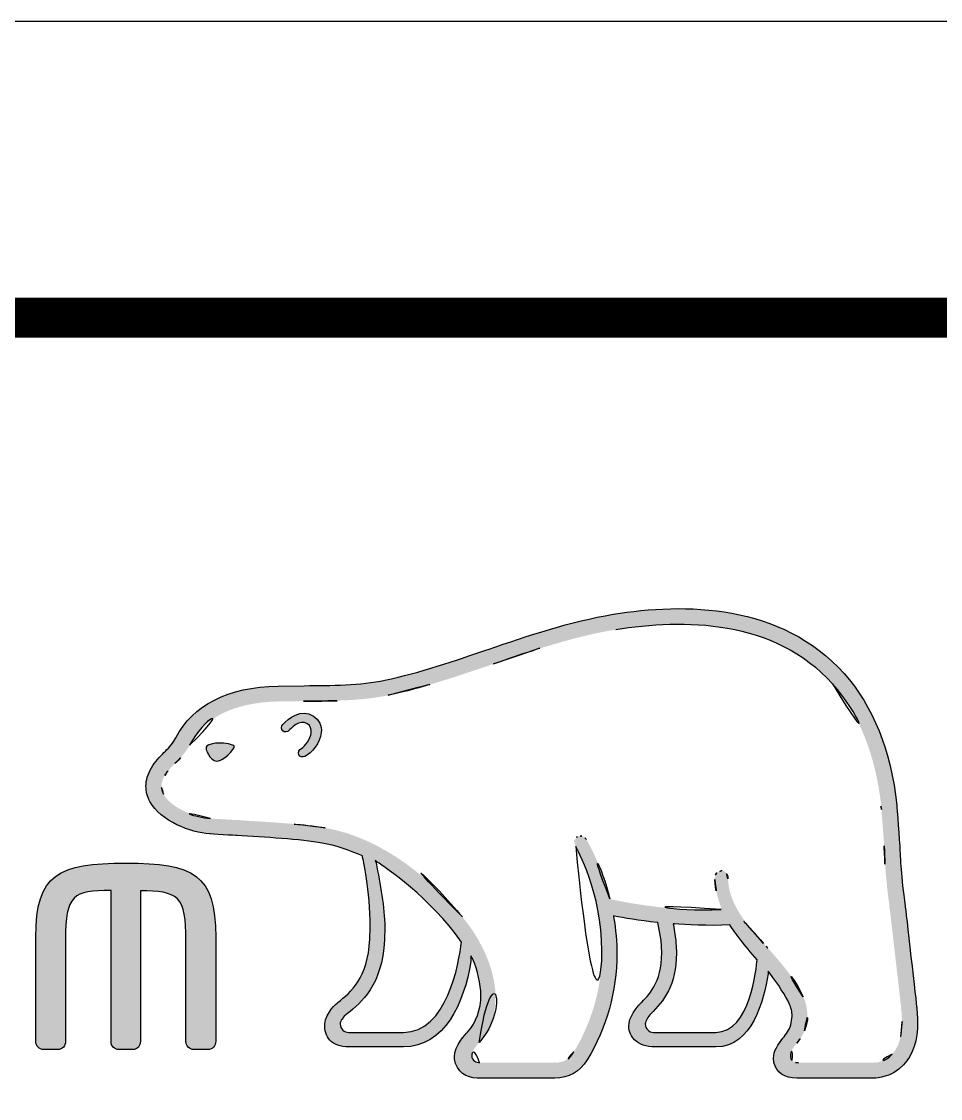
# Model space of a CAD drawing. Extents: x 16296675564 to 16296677022, y -37409617810 to -37409616742.
# Drawn here: x 16296676873.7 to 16296676950.7, y -37409616831.8 to -37409616741.6 of the extents above; entities that cross this region are included whole.
import ezdxf

# ---------------------------------------------------------------- set-up
doc = ezdxf.new("R2010")
doc.units = 0
doc.header["$LTSCALE"] = 10
doc.header["$MEASUREMENT"] = 0
doc.layers.get('0').update_dxf_attribs({"linetype": 'CONTINUOUS'})
doc.layers.add('레이어 1', color=7, linetype='CONTINUOUS')

msp = doc.modelspace()

# ---------------------------------------------------------------- hatches: boundary and pattern name
at = {"layer": '레이어 1'}
h = msp.add_hatch(color=5, dxfattribs=at)
h.dxf.hatch_style = 1
edge = h.paths.add_edge_path(flags=16)
edge.add_spline(control_points=[(16296676946.703, -37409616828.127), (16296676946.068, -37409616828.83), (16296676945.269, -37409616828.837), (16296676945.234, -37409616828.837), (16296676945.234, -37409616828.837), (16296676938.837, -37409616828.837), (16296676938.837, -37409616828.837), (16296676938.602, -37409616828.837), (16296676938.422, -37409616828.778), (16296676938.306, -37409616828.663), (16296676938.209, -37409616828.568), (16296676938.162, -37409616828.423), (16296676938.162, -37409616828.244), (16296676938.162, -37409616827.883), (16296676938.425, -37409616827.552), (16296676938.705, -37409616827.2), (16296676938.964, -37409616826.866), (16296676939.211, -37409616826.55), (16296676939.349, -37409616826.162), (16296676939.699, -37409616825.22), (16296676939.663, -37409616824.214), (16296676939.245, -37409616823.328), (16296676938.49, -37409616821.726), (16296676937.369, -37409616820.467), (16296676936.283, -37409616819.25), (16296676936.283, -37409616819.25), (16296676935.915, -37409616818.846), (16296676935.915, -37409616818.842), (16296676934.503, -37409616817.268), (16296676933.043, -37409616815.641), (16296676932.928, -37409616813.434), (16296676932.902, -37409616812.996), (16296676932.7, -37409616812.732), (16296676932.419, -37409616812.744), (16296676932.419, -37409616812.744), (16296676932.005, -37409616812.943), (16296676931.996, -37409616812.943), (16296676931.884, -37409616813.066), (16296676931.822, -37409616813.25), (16296676931.822, -37409616813.462), (16296676931.822, -37409616813.462), (16296676931.825, -37409616813.536), (16296676931.825, -37409616813.537), (16296676931.882, -37409616814.335), (16296676932.072, -37409616815.118), (16296676932.406, -37409616815.931), (16296676932.406, -37409616815.931), (16296676932.439, -37409616816.012), (16296676932.439, -37409616816.012), (16296676932.439, -37409616816.012), (16296676932.353, -37409616816.015), (16296676932.353, -37409616816.015), (16296676928.246, -37409616816.178), (16296676924.219, -37409616815.403), (16296676923.035, -37409616815.118), (16296676922.305, -37409616812.18), (16296676921.121, -37409616810.232), (16296676921.07, -37409616810.15), (16296676920.978, -37409616809.997), (16296676920.831, -37409616809.88), (16296676920.689, -37409616809.839), (16296676920.689, -37409616809.839), (16296676920.343, -37409616809.891), (16296676920.301, -37409616809.896), (16296676920.272, -37409616809.94), (16296676920.211, -37409616810.021), (16296676920.078, -37409616810.201), (16296676920.078, -37409616810.201), (16296676920.061, -37409616810.344), (16296676920.061, -37409616810.344), (16296676920.061, -37409616810.344), (16296676920.17, -37409616810.731), (16296676920.17, -37409616810.731), (16296676920.26, -37409616810.886), (16296676922.369, -37409616814.58), (16296676922.369, -37409616819.473), (16296676922.369, -37409616822.491), (16296676921.576, -37409616825.339), (16296676920.012, -37409616827.936), (16296676919.638, -37409616828.559), (16296676919.145, -37409616828.837), (16296676918.413, -37409616828.837), (16296676918.413, -37409616828.837), (16296676912.107, -37409616828.837), (16296676912.107, -37409616828.837), (16296676911.898, -37409616828.837), (16296676911.461, -37409616828.69), (16296676911.461, -37409616828.234), (16296676911.461, -37409616827.982), (16296676911.694, -37409616827.57), (16296676912.083, -37409616827.135), (16296676914.711, -37409616824.209), (16296676913.195, -37409616819.638), (16296676910.674, -37409616816.627), (16296676908.24, -37409616813.723), (16296676904.267, -37409616810.068), (16296676899.166, -37409616809.16), (16296676897.358, -37409616808.844), (16296676894.388, -37409616808.668), (16296676891.988, -37409616808.526), (16296676891.988, -37409616808.526), (16296676889.563, -37409616808.382), (16296676889.563, -37409616808.382), (16296676888.318, -37409616808.287), (16296676886.261, -37409616807.521), (16296676885.635, -37409616806.336), (16296676885.371, -37409616805.845), (16296676885.401, -37409616805.346), (16296676885.732, -37409616804.773), (16296676885.941, -37409616804.428), (16296676886.228, -37409616804.13), (16296676886.588, -37409616803.769), (16296676886.986, -37409616803.366), (16296676887.396, -37409616802.948), (16296676887.716, -37409616802.398), (16296676887.716, -37409616802.398), (16296676887.807, -37409616802.226), (16296676887.807, -37409616802.226), (16296676889.025, -37409616799.896), (16296676891.534, -37409616798.666), (16296676895.267, -37409616798.567), (16296676895.267, -37409616798.567), (16296676897.372, -37409616798.543), (16296676897.372, -37409616798.543), (16296676899.684, -37409616798.532), (16296676902.307, -37409616798.518), (16296676904.462, -37409616798.055), (16296676907.489, -37409616797.404), (16296676910.526, -37409616796.366), (16296676913.206, -37409616795.453), (16296676913.206, -37409616795.453), (16296676913.291, -37409616795.425), (16296676913.291, -37409616795.425), (16296676916.606, -37409616794.291), (16296676920.034, -37409616793.119), (16296676923.538, -37409616792.549), (16296676929.145, -37409616791.62), (16296676936.846, -37409616791.651), (16296676941.691, -37409616797.09), (16296676943.93, -37409616799.608), (16296676945.31, -37409616803.072), (16296676945.785, -37409616807.386), (16296676945.785, -37409616807.386), (16296676945.767, -37409616807.372), (16296676945.75, -37409616807.357), (16296676945.788, -37409616807.443), (16296676945.825, -37409616807.927), (16296676946.024, -37409616810.671), (16296676946.082, -37409616811.991), (16296676946.142, -37409616813.356), (16296676946.487, -37409616815.887), (16296676946.487, -37409616815.887), (16296676947.465, -37409616824.354), (16296676947.465, -37409616824.354), (16296676947.465, -37409616824.354), (16296676947.523, -37409616825.383), (16296676947.523, -37409616825.383), (16296676947.523, -37409616826.598), (16296676947.248, -37409616827.522), (16296676946.703, -37409616828.127)], knot_values=[0, 0, 0, 0, 1, 1, 1, 2, 2, 2, 3, 3, 3, 4, 4, 4, 5, 5, 5, 6, 6, 6, 7, 7, 7, 8, 8, 8, 9, 9, 9, 10, 10, 10, 11, 11, 11, 12, 12, 12, 13, 13, 13, 14, 14, 14, 15, 15, 15, 16, 16, 16, 17, 17, 17, 18, 18, 18, 19, 19, 19, 20, 20, 20, 21, 21, 21, 22, 22, 22, 23, 23, 23, 24, 24, 24, 25, 25, 25, 26, 26, 26, 27, 27, 27, 28, 28, 28, 29, 29, 29, 30, 30, 30, 31, 31, 31, 32, 32, 32, 33, 33, 33, 34, 34, 34, 35, 35, 35, 36, 36, 36, 37, 37, 37, 38, 38, 38, 39, 39, 39, 40, 40, 40, 41, 41, 41, 42, 42, 42, 43, 43, 43, 44, 44, 44, 45, 45, 45, 46, 46, 46, 47, 47, 47, 48, 48, 48, 49, 49, 49, 50, 50, 50, 51, 51, 51, 52, 52, 52, 53, 53, 53, 53], degree=3, periodic=0)
edge = h.paths.add_edge_path(flags=16)
edge.add_spline(control_points=[(16296676931.914, -37409616826.297), (16296676931.914, -37409616826.297), (16296676926.696, -37409616826.297), (16296676926.696, -37409616826.297), (16296676926.31, -37409616826.297), (16296676926.005, -37409616825.989), (16296676926.005, -37409616825.596), (16296676926.005, -37409616825.322), (16296676926.243, -37409616824.973), (16296676926.468, -37409616824.733), (16296676927.53, -37409616823.717), (16296676928.616, -37409616822.318), (16296676928.616, -37409616819.662), (16296676928.616, -37409616819.662), (16296676928.548, -37409616818.455), (16296676928.548, -37409616818.451), (16296676928.548, -37409616818.451), (16296676928.357, -37409616817.277), (16296676928.357, -37409616817.277), (16296676928.357, -37409616817.277), (16296676928.343, -37409616817.203), (16296676928.343, -37409616817.203), (16296676928.343, -37409616817.203), (16296676928.42, -37409616817.209), (16296676928.42, -37409616817.209), (16296676929.393, -37409616817.279), (16296676931.287, -37409616817.384), (16296676933.095, -37409616817.298), (16296676933.554, -37409616818.028), (16296676934.293, -37409616818.968), (16296676935.373, -37409616820.219), (16296676935.324, -37409616820.842), (16296676934.808, -37409616826.297), (16296676931.914, -37409616826.297)], knot_values=[0, 0, 0, 0, 1, 1, 1, 2, 2, 2, 3, 3, 3, 4, 4, 4, 5, 5, 5, 6, 6, 6, 7, 7, 7, 8, 8, 8, 9, 9, 9, 10, 10, 10, 11, 11, 11, 11], degree=3, periodic=0)
edge = h.paths.add_edge_path(flags=16)
edge.add_spline(control_points=[(16296676905.728, -37409616826.297), (16296676905.728, -37409616826.297), (16296676901.148, -37409616826.297), (16296676901.148, -37409616826.297), (16296676900.804, -37409616826.297), (16296676900.435, -37409616826.014), (16296676900.435, -37409616825.596), (16296676900.435, -37409616825.342), (16296676900.648, -37409616825.028), (16296676901.036, -37409616824.716), (16296676902.195, -37409616823.792), (16296676903.952, -37409616822.395), (16296676904.142, -37409616818.536), (16296676904.142, -37409616818.536), (16296676904.168, -37409616817.484), (16296676904.168, -37409616817.484), (16296676904.168, -37409616815.843), (16296676903.792, -37409616813.861), (16296676903.436, -37409616812.09), (16296676903.436, -37409616812.09), (16296676903.377, -37409616811.909), (16296676903.377, -37409616811.909), (16296676903.377, -37409616811.909), (16296676903.528, -37409616812.027), (16296676903.528, -37409616812.027), (16296676904.211, -37409616812.447), (16296676907.952, -37409616814.983), (16296676910.607, -37409616818.729), (16296676910.387, -37409616820.502), (16296676909.387, -37409616826.297), (16296676905.728, -37409616826.297)], knot_values=[0, 0, 0, 0, 1, 1, 1, 2, 2, 2, 3, 3, 3, 4, 4, 4, 5, 5, 5, 6, 6, 6, 7, 7, 7, 8, 8, 8, 9, 9, 9, 10, 10, 10, 10], degree=3, periodic=0)
edge = h.paths.add_edge_path()
edge.add_spline(control_points=[(16296676948.758, -37409616824.226), (16296676948.756, -37409616824.214), (16296676947.785, -37409616815.711), (16296676947.785, -37409616815.711), (16296676947.425, -37409616813.17), (16296676947.373, -37409616811.815), (16296676947.327, -37409616810.614), (16296676947.327, -37409616810.614), (16296676947.086, -37409616807.257), (16296676947.086, -37409616807.255), (16296676946.574, -37409616802.66), (16296676945.087, -37409616798.948), (16296676942.664, -37409616796.234), (16296676937.429, -37409616790.353), (16296676929.258, -37409616790.29), (16296676923.322, -37409616791.269), (16296676919.681, -37409616791.871), (16296676916.202, -37409616793.059), (16296676912.838, -37409616794.209), (16296676912.838, -37409616794.209), (16296676912.729, -37409616794.248), (16296676912.729, -37409616794.248), (16296676910.099, -37409616795.145), (16296676907.115, -37409616796.166), (16296676904.186, -37409616796.79), (16296676902.174, -37409616797.22), (16296676899.654, -37409616797.239), (16296676897.428, -37409616797.251), (16296676897.428, -37409616797.251), (16296676895.225, -37409616797.278), (16296676895.225, -37409616797.278), (16296676890.992, -37409616797.383), (16296676888.108, -37409616798.848), (16296676886.652, -37409616801.633), (16296676886.652, -37409616801.633), (16296676886.586, -37409616801.753), (16296676886.586, -37409616801.753), (16296676886.345, -37409616802.176), (16296676885.988, -37409616802.534), (16296676885.668, -37409616802.855), (16296676885.315, -37409616803.21), (16296676884.918, -37409616803.608), (16296676884.615, -37409616804.124), (16296676884.31, -37409616804.641), (16296676884.156, -37409616805.164), (16296676884.156, -37409616805.678), (16296676884.156, -37409616806.11), (16296676884.265, -37409616806.535), (16296676884.483, -37409616806.94), (16296676885.383, -37409616808.64), (16296676887.95, -37409616809.557), (16296676889.482, -37409616809.666), (16296676889.482, -37409616809.666), (16296676891.737, -37409616809.808), (16296676891.791, -37409616809.812), (16296676894.045, -37409616809.94), (16296676897.133, -37409616810.118), (16296676898.936, -37409616810.436), (16296676899.99, -37409616810.623), (16296676901.188, -37409616811.001), (16296676902.291, -37409616811.52), (16296676902.37, -37409616811.806), (16296676902.943, -37409616814.354), (16296676902.943, -37409616817.485), (16296676902.943, -37409616817.485), (16296676902.918, -37409616818.479), (16296676902.918, -37409616818.479), (16296676902.752, -37409616821.781), (16296676901.313, -37409616822.935), (16296676900.258, -37409616823.779), (16296676900.151, -37409616823.863), (16296676899.211, -37409616824.643), (16296676899.143, -37409616825.583), (16296676899.095, -37409616826.114), (16296676899.247, -37409616826.598), (16296676899.57, -37409616826.946), (16296676899.92, -37409616827.324), (16296676900.451, -37409616827.515), (16296676901.148, -37409616827.515), (16296676901.148, -37409616827.515), (16296676905.728, -37409616827.515), (16296676905.728, -37409616827.515), (16296676909.157, -37409616827.515), (16296676910.853, -37409616823.823), (16296676911.369, -37409616820.364), (16296676911.369, -37409616820.364), (16296676911.38, -37409616819.878), (16296676911.38, -37409616819.878), (16296676911.38, -37409616819.878), (16296676911.521, -37409616820.122), (16296676911.521, -37409616820.122), (16296676911.961, -37409616821.1), (16296676912.225, -37409616822.27), (16296676912.225, -37409616823.151), (16296676912.225, -37409616824.387), (16296676911.843, -37409616825.467), (16296676911.116, -37409616826.272), (16296676910.932, -37409616826.454), (16296676910.015, -37409616827.404), (16296676910.015, -37409616828.353), (16296676910.015, -37409616828.353), (16296676910.023, -37409616828.509), (16296676910.023, -37409616828.509), (16296676910.154, -37409616829.63), (16296676911.061, -37409616830.131), (16296676911.903, -37409616830.131), (16296676911.903, -37409616830.131), (16296676918.413, -37409616830.131), (16296676918.413, -37409616830.131), (16296676919.588, -37409616830.131), (16296676920.524, -37409616829.602), (16296676921.126, -37409616828.603), (16296676922.783, -37409616825.853), (16296676923.622, -37409616822.866), (16296676923.622, -37409616819.729), (16296676923.622, -37409616818.749), (16296676923.53, -37409616817.704), (16296676923.349, -37409616816.619), (16296676923.349, -37409616816.619), (16296676923.333, -37409616816.533), (16296676923.333, -37409616816.533), (16296676923.333, -37409616816.533), (16296676923.42, -37409616816.551), (16296676923.42, -37409616816.551), (16296676924.203, -37409616816.702), (16296676925.463, -37409616816.921), (16296676927.02, -37409616817.089), (16296676927.02, -37409616817.089), (16296676927.065, -37409616817.095), (16296676927.065, -37409616817.095), (16296676927.065, -37409616817.095), (16296676927.275, -37409616818.288), (16296676927.275, -37409616818.288), (16296676927.275, -37409616818.288), (16296676927.321, -37409616818.571), (16296676927.321, -37409616818.575), (16296676927.321, -37409616818.575), (16296676927.383, -37409616819.631), (16296676927.383, -37409616819.631), (16296676927.383, -37409616822.164), (16296676926.232, -37409616823.266), (16296676925.613, -37409616823.857), (16296676925.605, -37409616823.865), (16296676924.742, -37409616824.742), (16296676924.648, -37409616825.521), (16296676924.648, -37409616825.521), (16296676924.618, -37409616825.76), (16296676924.618, -37409616825.76), (16296676924.618, -37409616826.004), (16296676924.681, -37409616826.483), (16296676925.109, -37409616826.925), (16296676925.485, -37409616827.317), (16296676926.068, -37409616827.515), (16296676926.843, -37409616827.515), (16296676926.843, -37409616827.515), (16296676931.914, -37409616827.515), (16296676931.914, -37409616827.515), (16296676934.994, -37409616827.515), (16296676935.921, -37409616823.599), (16296676936.295, -37409616821.404), (16296676936.295, -37409616821.404), (16296676936.312, -37409616821.178), (16296676936.312, -37409616821.178), (16296676936.312, -37409616821.178), (16296676936.434, -37409616821.344), (16296676936.434, -37409616821.344), (16296676937.144, -37409616822.251), (16296676937.767, -37409616823.259), (16296676938.067, -37409616823.887), (16296676938.225, -37409616824.213), (16296676938.31, -37409616824.575), (16296676938.31, -37409616824.938), (16296676938.31, -37409616824.938), (16296676938.195, -37409616825.672), (16296676938.195, -37409616825.672), (16296676938.076, -37409616826.071), (16296676937.804, -37409616826.438), (16296676937.538, -37409616826.793), (16296676937.148, -37409616827.3), (16296676936.746, -37409616827.826), (16296676936.746, -37409616828.464), (16296676936.746, -37409616828.464), (16296676936.783, -37409616828.816), (16296676936.783, -37409616828.816), (16296676936.969, -37409616829.663), (16296676937.655, -37409616830.131), (16296676938.715, -37409616830.131), (16296676938.715, -37409616830.131), (16296676945.231, -37409616830.131), (16296676945.231, -37409616830.131), (16296676945.374, -37409616830.131), (16296676946.648, -37409616830.099), (16296676947.645, -37409616829.02), (16296676948.441, -37409616828.158), (16296676948.828, -37409616826.972), (16296676948.828, -37409616825.399), (16296676948.828, -37409616825.399), (16296676948.759, -37409616824.232), (16296676948.758, -37409616824.226)], knot_values=[0, 0, 0, 0, 1, 1, 1, 2, 2, 2, 3, 3, 3, 4, 4, 4, 5, 5, 5, 6, 6, 6, 7, 7, 7, 8, 8, 8, 9, 9, 9, 10, 10, 10, 11, 11, 11, 12, 12, 12, 13, 13, 13, 14, 14, 14, 15, 15, 15, 16, 16, 16, 17, 17, 17, 18, 18, 18, 19, 19, 19, 20, 20, 20, 21, 21, 21, 22, 22, 22, 23, 23, 23, 24, 24, 24, 25, 25, 25, 26, 26, 26, 27, 27, 27, 28, 28, 28, 29, 29, 29, 30, 30, 30, 31, 31, 31, 32, 32, 32, 33, 33, 33, 34, 34, 34, 35, 35, 35, 36, 36, 36, 37, 37, 37, 38, 38, 38, 39, 39, 39, 40, 40, 40, 41, 41, 41, 42, 42, 42, 43, 43, 43, 44, 44, 44, 45, 45, 45, 46, 46, 46, 47, 47, 47, 48, 48, 48, 49, 49, 49, 50, 50, 50, 51, 51, 51, 52, 52, 52, 53, 53, 53, 54, 54, 54, 55, 55, 55, 56, 56, 56, 57, 57, 57, 58, 58, 58, 59, 59, 59, 60, 60, 60, 61, 61, 61, 62, 62, 62, 63, 63, 63, 64, 64, 64, 65, 65, 65, 66, 66, 66, 66], degree=3, periodic=0)
edge = h.paths.add_edge_path(flags=0)
edge.add_spline(control_points=[(16296676889.371, -37409616802.236), (16296676889.371, -37409616802.236), (16296676890.319, -37409616801.808), (16296676891.493, -37409616802.26), (16296676891.493, -37409616802.26), (16296676891.638, -37409616802.323), (16296676891.449, -37409616802.591), (16296676890.877, -37409616803.359), (16296676890.314, -37409616803.525), (16296676890.314, -37409616803.525), (16296676890.314, -37409616803.525), (16296676889.905, -37409616803.669), (16296676889.676, -37409616803.391), (16296676889.212, -37409616802.847), (16296676889.198, -37409616802.53), (16296676889.198, -37409616802.53), (16296676889.198, -37409616802.53), (16296676889.15, -37409616802.295), (16296676889.371, -37409616802.236)], knot_values=[0, 0, 0, 0, 1, 1, 1, 2, 2, 2, 3, 3, 3, 4, 4, 4, 5, 5, 5, 6, 6, 6, 6], degree=3, periodic=0)
edge = h.paths.add_edge_path(flags=0)
edge.add_spline(control_points=[(16296676895.626, -37409616800.493), (16296676895.484, -37409616800.648), (16296676895.473, -37409616800.905), (16296676895.626, -37409616801.041), (16296676895.772, -37409616801.173), (16296676896.026, -37409616801.139), (16296676896.167, -37409616800.983), (16296676896.243, -37409616800.905), (16296676897.021, -37409616799.982), (16296676897.692, -37409616800.454), (16296676897.937, -37409616800.63), (16296676898.039, -37409616800.88), (16296676898.003, -37409616801.203), (16296676897.945, -37409616801.721), (16296676897.496, -37409616802.309), (16296676897.182, -37409616802.51), (16296676897.006, -37409616802.617), (16296676896.891, -37409616802.847), (16296676896.974, -37409616803.032), (16296676897.056, -37409616803.217), (16296676897.291, -37409616803.272), (16296676897.48, -37409616803.184), (16296676898.042, -37409616802.915), (16296676898.751, -37409616802.018), (16296676898.848, -37409616801.181), (16296676898.912, -37409616800.597), (16296676898.65, -37409616800.121), (16296676898.184, -37409616799.8), (16296676897.182, -37409616799.088), (16296676896.046, -37409616800.04), (16296676895.626, -37409616800.493)], knot_values=[0, 0, 0, 0, 1, 1, 1, 2, 2, 2, 3, 3, 3, 4, 4, 4, 5, 5, 5, 6, 6, 6, 7, 7, 7, 8, 8, 8, 9, 9, 9, 10, 10, 10, 10], degree=3, periodic=0)
edge = h.paths.add_edge_path(flags=0)
edge.add_spline(control_points=[(16296676895.498, -37409616801.187), (16296676895.498, -37409616801.187), (16296676895.498, -37409616801.187), (16296676895.498, -37409616801.187), (16296676895.498, -37409616801.187), (16296676895.498, -37409616801.187), (16296676895.498, -37409616801.187)], knot_values=[0, 0, 0, 0, 1, 1, 1, 2, 2, 2, 2], degree=3, periodic=0)
h = msp.add_hatch(color=5, dxfattribs=at)
h.dxf.hatch_style = 2
edge = h.paths.add_edge_path()
edge.add_spline(control_points=[(16296676895.626, -37409616800.493), (16296676895.484, -37409616800.648), (16296676895.473, -37409616800.905), (16296676895.626, -37409616801.041), (16296676895.772, -37409616801.173), (16296676896.026, -37409616801.139), (16296676896.167, -37409616800.983), (16296676896.243, -37409616800.905), (16296676897.021, -37409616799.982), (16296676897.692, -37409616800.454), (16296676897.937, -37409616800.63), (16296676898.039, -37409616800.88), (16296676898.003, -37409616801.203), (16296676897.945, -37409616801.721), (16296676897.496, -37409616802.309), (16296676897.182, -37409616802.51), (16296676897.006, -37409616802.617), (16296676896.891, -37409616802.847), (16296676896.974, -37409616803.032), (16296676897.056, -37409616803.217), (16296676897.291, -37409616803.272), (16296676897.48, -37409616803.184), (16296676898.042, -37409616802.915), (16296676898.751, -37409616802.018), (16296676898.848, -37409616801.181), (16296676898.912, -37409616800.597), (16296676898.65, -37409616800.121), (16296676898.184, -37409616799.8), (16296676897.182, -37409616799.088), (16296676896.046, -37409616800.04), (16296676895.626, -37409616800.493)], knot_values=[0, 0, 0, 0, 1, 1, 1, 2, 2, 2, 3, 3, 3, 4, 4, 4, 5, 5, 5, 6, 6, 6, 7, 7, 7, 8, 8, 8, 9, 9, 9, 10, 10, 10, 10], degree=3, periodic=0)
h = msp.add_hatch(color=5, dxfattribs=at)
h.dxf.hatch_style = 2
edge = h.paths.add_edge_path()
edge.add_spline(control_points=[(16296676889.371, -37409616802.236), (16296676889.371, -37409616802.236), (16296676890.319, -37409616801.808), (16296676891.493, -37409616802.26), (16296676891.493, -37409616802.26), (16296676891.638, -37409616802.323), (16296676891.449, -37409616802.591), (16296676890.877, -37409616803.359), (16296676890.314, -37409616803.525), (16296676890.314, -37409616803.525), (16296676890.314, -37409616803.525), (16296676889.905, -37409616803.669), (16296676889.676, -37409616803.391), (16296676889.212, -37409616802.847), (16296676889.198, -37409616802.53), (16296676889.198, -37409616802.53), (16296676889.198, -37409616802.53), (16296676889.15, -37409616802.295), (16296676889.371, -37409616802.236)], knot_values=[0, 0, 0, 0, 1, 1, 1, 2, 2, 2, 3, 3, 3, 4, 4, 4, 5, 5, 5, 6, 6, 6, 6], degree=3, periodic=0)
h = msp.add_hatch(color=5, dxfattribs=at)
h.dxf.hatch_style = 2
edge = h.paths.add_edge_path()
edge.add_spline(control_points=[(16296676874.925, -37409616818.317), (16296676874.925, -37409616818.317), (16296676874.925, -37409616827.057), (16296676874.925, -37409616827.057), (16296676874.925, -37409616827.435), (16296676875.222, -37409616827.743), (16296676875.587, -37409616827.743), (16296676875.587, -37409616827.743), (16296676876.756, -37409616827.743), (16296676876.756, -37409616827.743), (16296676877.169, -37409616827.743), (16296676877.416, -37409616827.395), (16296676877.416, -37409616827.057), (16296676877.416, -37409616827.057), (16296676877.416, -37409616818.533), (16296676877.416, -37409616818.533), (16296676877.416, -37409616814.774), (16296676878.053, -37409616814.409), (16296676881.232, -37409616814.4), (16296676881.232, -37409616814.631), (16296676881.232, -37409616827.057), (16296676881.232, -37409616827.057), (16296676881.232, -37409616827.449), (16296676881.514, -37409616827.743), (16296676881.888, -37409616827.743), (16296676881.888, -37409616827.743), (16296676883.037, -37409616827.743), (16296676883.037, -37409616827.743), (16296676883.448, -37409616827.743), (16296676883.694, -37409616827.395), (16296676883.694, -37409616827.057), (16296676883.694, -37409616827.057), (16296676883.694, -37409616814.67), (16296676883.694, -37409616814.425), (16296676885.181, -37409616814.43), (16296676886.226, -37409616814.553), (16296676886.792, -37409616815.118), (16296676887.387, -37409616815.713), (16296676887.504, -37409616816.823), (16296676887.504, -37409616818.533), (16296676887.504, -37409616818.533), (16296676887.504, -37409616827.057), (16296676887.504, -37409616827.057), (16296676887.504, -37409616827.428), (16296676887.808, -37409616827.743), (16296676888.167, -37409616827.743), (16296676888.167, -37409616827.743), (16296676889.342, -37409616827.743), (16296676889.342, -37409616827.743), (16296676889.749, -37409616827.743), (16296676890.001, -37409616827.387), (16296676890.001, -37409616827.057), (16296676890.001, -37409616827.057), (16296676890.001, -37409616818.317), (16296676890.001, -37409616818.317), (16296676890.001, -37409616813.019), (16296676888.123, -37409616812.122), (16296676882.477, -37409616812.122), (16296676876.811, -37409616812.122), (16296676874.925, -37409616813.019), (16296676874.925, -37409616818.317)], knot_values=[0, 0, 0, 0, 1, 1, 1, 2, 2, 2, 3, 3, 3, 4, 4, 4, 5, 5, 5, 6, 6, 6, 7, 7, 7, 8, 8, 8, 9, 9, 9, 10, 10, 10, 11, 11, 11, 12, 12, 12, 13, 13, 13, 14, 14, 14, 15, 15, 15, 16, 16, 16, 17, 17, 17, 18, 18, 18, 19, 19, 19, 20, 20, 20, 20], degree=3, periodic=0)

# ---------------------------------------------------------------- linework, layer by layer
at = {"color": 5}
msp.add_line((16296676905.525, -37409616827.515), (16296676905.525, -37409616827.515), dxfattribs=at)
at = {"ltscale": 0.5}
msp.add_lwpolyline([(16296675564.21, -37409617810.084), (16296677022.45, -37409617810.084), (16296677022.45, -37409616741.604), (16296675564.21, -37409616741.604)], close=True, dxfattribs=at)
at = {"color": 5, "linetype": 'ByBlock', "lineweight": 200, "const_width": 3.36}
msp.add_lwpolyline([(16296675587.659, -37409617764.333), (16296676998.859, -37409617764.333), (16296676998.859, -37409616766.413), (16296675587.659, -37409616766.413)], close=True, dxfattribs=at)
at = {"layer": '레이어 1', "color": 5}
for points, knots in [([(16296676948.758, -37409616824.226), (16296676948.756, -37409616824.214), (16296676947.785, -37409616815.711), (16296676947.785, -37409616815.711), (16296676947.425, -37409616813.17), (16296676947.373, -37409616811.815), (16296676947.327, -37409616810.614), (16296676947.327, -37409616810.614), (16296676947.086, -37409616807.257), (16296676947.086, -37409616807.255), (16296676946.574, -37409616802.66), (16296676945.087, -37409616798.948), (16296676942.664, -37409616796.234), (16296676937.429, -37409616790.353), (16296676929.258, -37409616790.29), (16296676923.322, -37409616791.269), (16296676919.681, -37409616791.871), (16296676916.202, -37409616793.059), (16296676912.838, -37409616794.209), (16296676912.838, -37409616794.209), (16296676912.729, -37409616794.248), (16296676912.729, -37409616794.248), (16296676910.099, -37409616795.145), (16296676907.115, -37409616796.166), (16296676904.186, -37409616796.79), (16296676902.174, -37409616797.22), (16296676899.654, -37409616797.239), (16296676897.428, -37409616797.251), (16296676897.428, -37409616797.251), (16296676895.225, -37409616797.278), (16296676895.225, -37409616797.278), (16296676890.992, -37409616797.383), (16296676888.108, -37409616798.848), (16296676886.652, -37409616801.633), (16296676886.652, -37409616801.633), (16296676886.586, -37409616801.753), (16296676886.586, -37409616801.753), (16296676886.345, -37409616802.176), (16296676885.988, -37409616802.534), (16296676885.668, -37409616802.855), (16296676885.315, -37409616803.21), (16296676884.918, -37409616803.608), (16296676884.615, -37409616804.124), (16296676884.31, -37409616804.641), (16296676884.156, -37409616805.164), (16296676884.156, -37409616805.678), (16296676884.156, -37409616806.11), (16296676884.265, -37409616806.535), (16296676884.483, -37409616806.94), (16296676885.383, -37409616808.64), (16296676887.95, -37409616809.557), (16296676889.482, -37409616809.666), (16296676889.482, -37409616809.666), (16296676891.737, -37409616809.808), (16296676891.791, -37409616809.812), (16296676894.045, -37409616809.94), (16296676897.133, -37409616810.118), (16296676898.936, -37409616810.436), (16296676899.99, -37409616810.623), (16296676901.188, -37409616811.001), (16296676902.291, -37409616811.52), (16296676902.37, -37409616811.806), (16296676902.943, -37409616814.354), (16296676902.943, -37409616817.485), (16296676902.943, -37409616817.485), (16296676902.918, -37409616818.479), (16296676902.918, -37409616818.479), (16296676902.752, -37409616821.781), (16296676901.313, -37409616822.935), (16296676900.258, -37409616823.779), (16296676900.151, -37409616823.863), (16296676899.211, -37409616824.643), (16296676899.143, -37409616825.583), (16296676899.095, -37409616826.114), (16296676899.247, -37409616826.598), (16296676899.57, -37409616826.946), (16296676899.92, -37409616827.324), (16296676900.451, -37409616827.515), (16296676901.148, -37409616827.515), (16296676901.148, -37409616827.515), (16296676905.728, -37409616827.515), (16296676905.728, -37409616827.515), (16296676909.157, -37409616827.515), (16296676910.853, -37409616823.823), (16296676911.369, -37409616820.364), (16296676911.369, -37409616820.364), (16296676911.38, -37409616819.878), (16296676911.38, -37409616819.878), (16296676911.38, -37409616819.878), (16296676911.521, -37409616820.122), (16296676911.521, -37409616820.122), (16296676911.961, -37409616821.1), (16296676912.225, -37409616822.27), (16296676912.225, -37409616823.151), (16296676912.225, -37409616824.387), (16296676911.843, -37409616825.467), (16296676911.116, -37409616826.272), (16296676910.932, -37409616826.454), (16296676910.015, -37409616827.404), (16296676910.015, -37409616828.353), (16296676910.015, -37409616828.353), (16296676910.023, -37409616828.509), (16296676910.023, -37409616828.509), (16296676910.154, -37409616829.63), (16296676911.061, -37409616830.131), (16296676911.903, -37409616830.131), (16296676911.903, -37409616830.131), (16296676918.413, -37409616830.131), (16296676918.413, -37409616830.131), (16296676919.588, -37409616830.131), (16296676920.524, -37409616829.602), (16296676921.126, -37409616828.603), (16296676922.783, -37409616825.853), (16296676923.622, -37409616822.866), (16296676923.622, -37409616819.729), (16296676923.622, -37409616818.749), (16296676923.53, -37409616817.704), (16296676923.349, -37409616816.619), (16296676923.349, -37409616816.619), (16296676923.333, -37409616816.533), (16296676923.333, -37409616816.533), (16296676923.333, -37409616816.533), (16296676923.42, -37409616816.551), (16296676923.42, -37409616816.551), (16296676924.203, -37409616816.702), (16296676925.463, -37409616816.921), (16296676927.02, -37409616817.089), (16296676927.02, -37409616817.089), (16296676927.065, -37409616817.095), (16296676927.065, -37409616817.095), (16296676927.065, -37409616817.095), (16296676927.275, -37409616818.288), (16296676927.275, -37409616818.288), (16296676927.275, -37409616818.288), (16296676927.321, -37409616818.571), (16296676927.321, -37409616818.575), (16296676927.321, -37409616818.575), (16296676927.383, -37409616819.631), (16296676927.383, -37409616819.631), (16296676927.383, -37409616822.164), (16296676926.232, -37409616823.266), (16296676925.613, -37409616823.857), (16296676925.605, -37409616823.865), (16296676924.742, -37409616824.742), (16296676924.648, -37409616825.521), (16296676924.648, -37409616825.521), (16296676924.618, -37409616825.76), (16296676924.618, -37409616825.76), (16296676924.618, -37409616826.004), (16296676924.681, -37409616826.483), (16296676925.109, -37409616826.925), (16296676925.485, -37409616827.317), (16296676926.068, -37409616827.515), (16296676926.843, -37409616827.515), (16296676926.843, -37409616827.515), (16296676931.914, -37409616827.515), (16296676931.914, -37409616827.515), (16296676934.994, -37409616827.515), (16296676935.921, -37409616823.599), (16296676936.295, -37409616821.404), (16296676936.295, -37409616821.404), (16296676936.312, -37409616821.178), (16296676936.312, -37409616821.178), (16296676936.312, -37409616821.178), (16296676936.434, -37409616821.344), (16296676936.434, -37409616821.344), (16296676937.144, -37409616822.251), (16296676937.767, -37409616823.259), (16296676938.067, -37409616823.887), (16296676938.225, -37409616824.213), (16296676938.31, -37409616824.575), (16296676938.31, -37409616824.938), (16296676938.31, -37409616824.938), (16296676938.195, -37409616825.672), (16296676938.195, -37409616825.672), (16296676938.076, -37409616826.071), (16296676937.804, -37409616826.438), (16296676937.538, -37409616826.793), (16296676937.148, -37409616827.3), (16296676936.746, -37409616827.826), (16296676936.746, -37409616828.464), (16296676936.746, -37409616828.464), (16296676936.783, -37409616828.816), (16296676936.783, -37409616828.816), (16296676936.969, -37409616829.663), (16296676937.655, -37409616830.131), (16296676938.715, -37409616830.131), (16296676938.715, -37409616830.131), (16296676945.231, -37409616830.131), (16296676945.231, -37409616830.131), (16296676945.374, -37409616830.131), (16296676946.648, -37409616830.099), (16296676947.645, -37409616829.02), (16296676948.441, -37409616828.158), (16296676948.828, -37409616826.972), (16296676948.828, -37409616825.399), (16296676948.828, -37409616825.399), (16296676948.759, -37409616824.232), (16296676948.758, -37409616824.226)], [0, 0, 0, 0, 1, 1, 1, 2, 2, 2, 3, 3, 3, 4, 4, 4, 5, 5, 5, 6, 6, 6, 7, 7, 7, 8, 8, 8, 9, 9, 9, 10, 10, 10, 11, 11, 11, 12, 12, 12, 13, 13, 13, 14, 14, 14, 15, 15, 15, 16, 16, 16, 17, 17, 17, 18, 18, 18, 19, 19, 19, 20, 20, 20, 21, 21, 21, 22, 22, 22, 23, 23, 23, 24, 24, 24, 25, 25, 25, 26, 26, 26, 27, 27, 27, 28, 28, 28, 29, 29, 29, 30, 30, 30, 31, 31, 31, 32, 32, 32, 33, 33, 33, 34, 34, 34, 35, 35, 35, 36, 36, 36, 37, 37, 37, 38, 38, 38, 39, 39, 39, 40, 40, 40, 41, 41, 41, 42, 42, 42, 43, 43, 43, 44, 44, 44, 45, 45, 45, 46, 46, 46, 47, 47, 47, 48, 48, 48, 49, 49, 49, 50, 50, 50, 51, 51, 51, 52, 52, 52, 53, 53, 53, 54, 54, 54, 55, 55, 55, 56, 56, 56, 57, 57, 57, 58, 58, 58, 59, 59, 59, 60, 60, 60, 61, 61, 61, 62, 62, 62, 63, 63, 63, 64, 64, 64, 65, 65, 65, 66, 66, 66, 66]), ([(16296676895.626, -37409616800.493), (16296676895.484, -37409616800.648), (16296676895.473, -37409616800.905), (16296676895.626, -37409616801.041), (16296676895.772, -37409616801.173), (16296676896.026, -37409616801.139), (16296676896.167, -37409616800.983), (16296676896.243, -37409616800.905), (16296676897.021, -37409616799.982), (16296676897.692, -37409616800.454), (16296676897.937, -37409616800.63), (16296676898.039, -37409616800.88), (16296676898.003, -37409616801.203), (16296676897.945, -37409616801.721), (16296676897.496, -37409616802.309), (16296676897.182, -37409616802.51), (16296676897.006, -37409616802.617), (16296676896.891, -37409616802.847), (16296676896.974, -37409616803.032), (16296676897.056, -37409616803.217), (16296676897.291, -37409616803.272), (16296676897.48, -37409616803.184), (16296676898.042, -37409616802.915), (16296676898.751, -37409616802.018), (16296676898.848, -37409616801.181), (16296676898.912, -37409616800.597), (16296676898.65, -37409616800.121), (16296676898.184, -37409616799.8), (16296676897.182, -37409616799.088), (16296676896.046, -37409616800.04), (16296676895.626, -37409616800.493)], [0, 0, 0, 0, 1, 1, 1, 2, 2, 2, 3, 3, 3, 4, 4, 4, 5, 5, 5, 6, 6, 6, 7, 7, 7, 8, 8, 8, 9, 9, 9, 10, 10, 10, 10]), ([(16296676895.498, -37409616801.187), (16296676895.498, -37409616801.187), (16296676895.498, -37409616801.187), (16296676895.498, -37409616801.187), (16296676895.498, -37409616801.187), (16296676895.498, -37409616801.187), (16296676895.498, -37409616801.187)], [0, 0, 0, 0, 1, 1, 1, 2, 2, 2, 2]), ([(16296676889.371, -37409616802.236), (16296676889.371, -37409616802.236), (16296676890.319, -37409616801.808), (16296676891.493, -37409616802.26), (16296676891.493, -37409616802.26), (16296676891.638, -37409616802.323), (16296676891.449, -37409616802.591), (16296676890.877, -37409616803.359), (16296676890.314, -37409616803.525), (16296676890.314, -37409616803.525), (16296676890.314, -37409616803.525), (16296676889.905, -37409616803.669), (16296676889.676, -37409616803.391), (16296676889.212, -37409616802.847), (16296676889.198, -37409616802.53), (16296676889.198, -37409616802.53), (16296676889.198, -37409616802.53), (16296676889.15, -37409616802.295), (16296676889.371, -37409616802.236)], [0, 0, 0, 0, 1, 1, 1, 2, 2, 2, 3, 3, 3, 4, 4, 4, 5, 5, 5, 6, 6, 6, 6]), ([(16296676920.17, -37409616810.731), (16296676920.26, -37409616810.886), (16296676922.369, -37409616814.58), (16296676922.369, -37409616819.473), (16296676922.369, -37409616822.491), (16296676921.576, -37409616825.339), (16296676920.012, -37409616827.936)], [24, 24, 24, 24, 25, 25, 25, 26, 26, 26, 26]), ([(16296676874.925, -37409616818.317), (16296676874.925, -37409616818.317), (16296676874.925, -37409616827.057), (16296676874.925, -37409616827.057), (16296676874.925, -37409616827.435), (16296676875.222, -37409616827.743), (16296676875.587, -37409616827.743), (16296676875.587, -37409616827.743), (16296676876.756, -37409616827.743), (16296676876.756, -37409616827.743), (16296676877.169, -37409616827.743), (16296676877.416, -37409616827.395), (16296676877.416, -37409616827.057), (16296676877.416, -37409616827.057), (16296676877.416, -37409616818.533), (16296676877.416, -37409616818.533), (16296676877.416, -37409616814.774), (16296676878.053, -37409616814.409), (16296676881.232, -37409616814.4), (16296676881.232, -37409616814.631), (16296676881.232, -37409616827.057), (16296676881.232, -37409616827.057), (16296676881.232, -37409616827.449), (16296676881.514, -37409616827.743), (16296676881.888, -37409616827.743), (16296676881.888, -37409616827.743), (16296676883.037, -37409616827.743), (16296676883.037, -37409616827.743), (16296676883.448, -37409616827.743), (16296676883.694, -37409616827.395), (16296676883.694, -37409616827.057), (16296676883.694, -37409616827.057), (16296676883.694, -37409616814.67), (16296676883.694, -37409616814.425), (16296676885.181, -37409616814.43), (16296676886.226, -37409616814.553), (16296676886.792, -37409616815.118), (16296676887.387, -37409616815.713), (16296676887.504, -37409616816.823), (16296676887.504, -37409616818.533), (16296676887.504, -37409616818.533), (16296676887.504, -37409616827.057), (16296676887.504, -37409616827.057), (16296676887.504, -37409616827.428), (16296676887.808, -37409616827.743), (16296676888.167, -37409616827.743), (16296676888.167, -37409616827.743), (16296676889.342, -37409616827.743), (16296676889.342, -37409616827.743), (16296676889.749, -37409616827.743), (16296676890.001, -37409616827.387), (16296676890.001, -37409616827.057), (16296676890.001, -37409616827.057), (16296676890.001, -37409616818.317), (16296676890.001, -37409616818.317), (16296676890.001, -37409616813.019), (16296676888.123, -37409616812.122), (16296676882.477, -37409616812.122), (16296676876.811, -37409616812.122), (16296676874.925, -37409616813.019), (16296676874.925, -37409616818.317)], [0, 0, 0, 0, 1, 1, 1, 2, 2, 2, 3, 3, 3, 4, 4, 4, 5, 5, 5, 6, 6, 6, 7, 7, 7, 8, 8, 8, 9, 9, 9, 10, 10, 10, 11, 11, 11, 12, 12, 12, 13, 13, 13, 14, 14, 14, 15, 15, 15, 16, 16, 16, 17, 17, 17, 18, 18, 18, 19, 19, 19, 20, 20, 20, 20]), ([(16296676905.728, -37409616826.297), (16296676905.728, -37409616826.297), (16296676901.148, -37409616826.297), (16296676901.148, -37409616826.297), (16296676900.804, -37409616826.297), (16296676900.435, -37409616826.014), (16296676900.435, -37409616825.596), (16296676900.435, -37409616825.342), (16296676900.648, -37409616825.028), (16296676901.036, -37409616824.716), (16296676902.195, -37409616823.792), (16296676903.952, -37409616822.395), (16296676904.142, -37409616818.536), (16296676904.142, -37409616818.536), (16296676904.168, -37409616817.484), (16296676904.168, -37409616817.484), (16296676904.168, -37409616815.843), (16296676903.792, -37409616813.861), (16296676903.436, -37409616812.09), (16296676903.436, -37409616812.09), (16296676903.377, -37409616811.909), (16296676903.377, -37409616811.909), (16296676903.377, -37409616811.909), (16296676903.528, -37409616812.027), (16296676903.528, -37409616812.027), (16296676904.211, -37409616812.447), (16296676907.952, -37409616814.983), (16296676910.607, -37409616818.729), (16296676910.387, -37409616820.502), (16296676909.387, -37409616826.297), (16296676905.728, -37409616826.297)], [0, 0, 0, 0, 1, 1, 1, 2, 2, 2, 3, 3, 3, 4, 4, 4, 5, 5, 5, 6, 6, 6, 7, 7, 7, 8, 8, 8, 9, 9, 9, 10, 10, 10, 10]), ([(16296676931.914, -37409616826.297), (16296676931.914, -37409616826.297), (16296676926.696, -37409616826.297), (16296676926.696, -37409616826.297), (16296676926.31, -37409616826.297), (16296676926.005, -37409616825.989), (16296676926.005, -37409616825.596), (16296676926.005, -37409616825.322), (16296676926.243, -37409616824.973), (16296676926.468, -37409616824.733), (16296676927.53, -37409616823.717), (16296676928.616, -37409616822.318), (16296676928.616, -37409616819.662), (16296676928.616, -37409616819.662), (16296676928.548, -37409616818.455), (16296676928.548, -37409616818.451), (16296676928.548, -37409616818.451), (16296676928.357, -37409616817.277), (16296676928.357, -37409616817.277), (16296676928.357, -37409616817.277), (16296676928.343, -37409616817.203), (16296676928.343, -37409616817.203), (16296676928.343, -37409616817.203), (16296676928.42, -37409616817.209), (16296676928.42, -37409616817.209), (16296676929.393, -37409616817.279), (16296676931.287, -37409616817.384), (16296676933.095, -37409616817.298), (16296676933.554, -37409616818.028), (16296676934.293, -37409616818.968), (16296676935.373, -37409616820.219), (16296676935.324, -37409616820.842), (16296676934.808, -37409616826.297), (16296676931.914, -37409616826.297)], [0, 0, 0, 0, 1, 1, 1, 2, 2, 2, 3, 3, 3, 4, 4, 4, 5, 5, 5, 6, 6, 6, 7, 7, 7, 8, 8, 8, 9, 9, 9, 10, 10, 10, 11, 11, 11, 11]), ([(16296676912.107, -37409616828.837), (16296676911.898, -37409616828.837), (16296676911.461, -37409616828.69), (16296676911.461, -37409616828.234), (16296676911.461, -37409616827.982), (16296676911.694, -37409616827.57), (16296676912.083, -37409616827.135)], [28, 28, 28, 28, 29, 29, 29, 30, 30, 30, 30]), ([(16296676938.306, -37409616828.663), (16296676938.209, -37409616828.568), (16296676938.162, -37409616828.423), (16296676938.162, -37409616828.244), (16296676938.162, -37409616827.883), (16296676938.425, -37409616827.552), (16296676938.705, -37409616827.2)], [3, 3, 3, 3, 4, 4, 4, 5, 5, 5, 5])]:
    msp.add_open_spline(points, degree=3, knots=knots, dxfattribs=at)
for points in [[(16296676923.538, -37409616792.549), (16296676929.145, -37409616791.62), (16296676936.846, -37409616791.651), (16296676941.691, -37409616797.09)], [(16296676913.291, -37409616795.425), (16296676916.606, -37409616794.291), (16296676920.034, -37409616793.119), (16296676923.538, -37409616792.549)], [(16296676913.206, -37409616795.453), (16296676913.206, -37409616795.453), (16296676913.291, -37409616795.425), (16296676913.291, -37409616795.425)], [(16296676904.462, -37409616798.055), (16296676907.489, -37409616797.404), (16296676910.526, -37409616796.366), (16296676913.206, -37409616795.453)], [(16296676941.691, -37409616797.09), (16296676943.93, -37409616799.608), (16296676945.31, -37409616803.072), (16296676945.785, -37409616807.386)], [(16296676887.807, -37409616802.226), (16296676889.025, -37409616799.896), (16296676891.534, -37409616798.666), (16296676895.267, -37409616798.567)], [(16296676895.267, -37409616798.567), (16296676895.267, -37409616798.567), (16296676897.372, -37409616798.543), (16296676897.372, -37409616798.543)], [(16296676897.372, -37409616798.543), (16296676899.684, -37409616798.532), (16296676902.307, -37409616798.518), (16296676904.462, -37409616798.055)], [(16296676887.716, -37409616802.398), (16296676887.716, -37409616802.398), (16296676887.807, -37409616802.226), (16296676887.807, -37409616802.226)], [(16296676886.588, -37409616803.769), (16296676886.986, -37409616803.366), (16296676887.396, -37409616802.948), (16296676887.716, -37409616802.398)], [(16296676885.732, -37409616804.773), (16296676885.941, -37409616804.428), (16296676886.228, -37409616804.13), (16296676886.588, -37409616803.769)], [(16296676885.635, -37409616806.336), (16296676885.371, -37409616805.845), (16296676885.401, -37409616805.346), (16296676885.732, -37409616804.773)], [(16296676889.563, -37409616808.382), (16296676888.318, -37409616808.287), (16296676886.261, -37409616807.521), (16296676885.635, -37409616806.336)], [(16296676945.75, -37409616807.357), (16296676945.788, -37409616807.443), (16296676945.825, -37409616807.927), (16296676946.024, -37409616810.671)], [(16296676945.785, -37409616807.386), (16296676945.785, -37409616807.386), (16296676945.767, -37409616807.372), (16296676945.75, -37409616807.357)], [(16296676891.988, -37409616808.526), (16296676891.988, -37409616808.526), (16296676889.563, -37409616808.382), (16296676889.563, -37409616808.382)], [(16296676899.166, -37409616809.16), (16296676897.358, -37409616808.844), (16296676894.388, -37409616808.668), (16296676891.988, -37409616808.526)], [(16296676910.674, -37409616816.627), (16296676908.24, -37409616813.723), (16296676904.267, -37409616810.068), (16296676899.166, -37409616809.16)], [(16296676920.061, -37409616810.344), (16296676920.061, -37409616810.344), (16296676920.17, -37409616810.731), (16296676920.17, -37409616810.731)], [(16296676920.078, -37409616810.201), (16296676920.078, -37409616810.201), (16296676920.061, -37409616810.344), (16296676920.061, -37409616810.344)], [(16296676920.301, -37409616809.896), (16296676920.272, -37409616809.94), (16296676920.211, -37409616810.021), (16296676920.078, -37409616810.201)], [(16296676920.689, -37409616809.839), (16296676920.689, -37409616809.839), (16296676920.343, -37409616809.891), (16296676920.301, -37409616809.896)], [(16296676921.07, -37409616810.15), (16296676920.978, -37409616809.997), (16296676920.831, -37409616809.88), (16296676920.689, -37409616809.839)], [(16296676923.035, -37409616815.118), (16296676922.305, -37409616812.18), (16296676921.121, -37409616810.232), (16296676921.07, -37409616810.15)], [(16296676946.024, -37409616810.671), (16296676946.082, -37409616811.991), (16296676946.142, -37409616813.356), (16296676946.487, -37409616815.887)], [(16296676931.996, -37409616812.943), (16296676931.884, -37409616813.066), (16296676931.822, -37409616813.25), (16296676931.822, -37409616813.462)], [(16296676932.419, -37409616812.744), (16296676932.419, -37409616812.744), (16296676932.005, -37409616812.943), (16296676931.996, -37409616812.943)], [(16296676932.928, -37409616813.434), (16296676932.902, -37409616812.996), (16296676932.7, -37409616812.732), (16296676932.419, -37409616812.744)], [(16296676931.822, -37409616813.462), (16296676931.822, -37409616813.462), (16296676931.825, -37409616813.536), (16296676931.825, -37409616813.537)], [(16296676931.825, -37409616813.537), (16296676931.882, -37409616814.335), (16296676932.072, -37409616815.118), (16296676932.406, -37409616815.931)], [(16296676932.353, -37409616816.015), (16296676928.246, -37409616816.178), (16296676924.219, -37409616815.403), (16296676923.035, -37409616815.118)], [(16296676932.406, -37409616815.931), (16296676932.406, -37409616815.931), (16296676932.439, -37409616816.012), (16296676932.439, -37409616816.012)], [(16296676932.439, -37409616816.012), (16296676932.439, -37409616816.012), (16296676932.353, -37409616816.015), (16296676932.353, -37409616816.015)], [(16296676935.915, -37409616818.842), (16296676934.503, -37409616817.268), (16296676933.043, -37409616815.641), (16296676932.928, -37409616813.434)], [(16296676946.487, -37409616815.887), (16296676946.487, -37409616815.887), (16296676947.465, -37409616824.354), (16296676947.465, -37409616824.354)], [(16296676912.083, -37409616827.135), (16296676914.711, -37409616824.209), (16296676913.195, -37409616819.638), (16296676910.674, -37409616816.627)], [(16296676936.283, -37409616819.25), (16296676936.283, -37409616819.25), (16296676935.915, -37409616818.846), (16296676935.915, -37409616818.842)], [(16296676939.245, -37409616823.328), (16296676938.49, -37409616821.726), (16296676937.369, -37409616820.467), (16296676936.283, -37409616819.25)], [(16296676939.349, -37409616826.162), (16296676939.699, -37409616825.22), (16296676939.663, -37409616824.214), (16296676939.245, -37409616823.328)], [(16296676947.465, -37409616824.354), (16296676947.465, -37409616824.354), (16296676947.523, -37409616825.383), (16296676947.523, -37409616825.383)], [(16296676947.523, -37409616825.383), (16296676947.523, -37409616826.598), (16296676947.248, -37409616827.522), (16296676946.703, -37409616828.127)], [(16296676938.705, -37409616827.2), (16296676938.964, -37409616826.866), (16296676939.211, -37409616826.55), (16296676939.349, -37409616826.162)], [(16296676920.012, -37409616827.936), (16296676919.638, -37409616828.559), (16296676919.145, -37409616828.837), (16296676918.413, -37409616828.837)], [(16296676946.703, -37409616828.127), (16296676946.068, -37409616828.83), (16296676945.269, -37409616828.837), (16296676945.234, -37409616828.837)], [(16296676918.413, -37409616828.837), (16296676918.413, -37409616828.837), (16296676912.107, -37409616828.837), (16296676912.107, -37409616828.837)], [(16296676938.837, -37409616828.837), (16296676938.602, -37409616828.837), (16296676938.422, -37409616828.778), (16296676938.306, -37409616828.663)], [(16296676945.234, -37409616828.837), (16296676945.234, -37409616828.837), (16296676938.837, -37409616828.837), (16296676938.837, -37409616828.837)]]:
    msp.add_open_spline(points, degree=3, dxfattribs=at)

doc.saveas('drawing.dxf')
